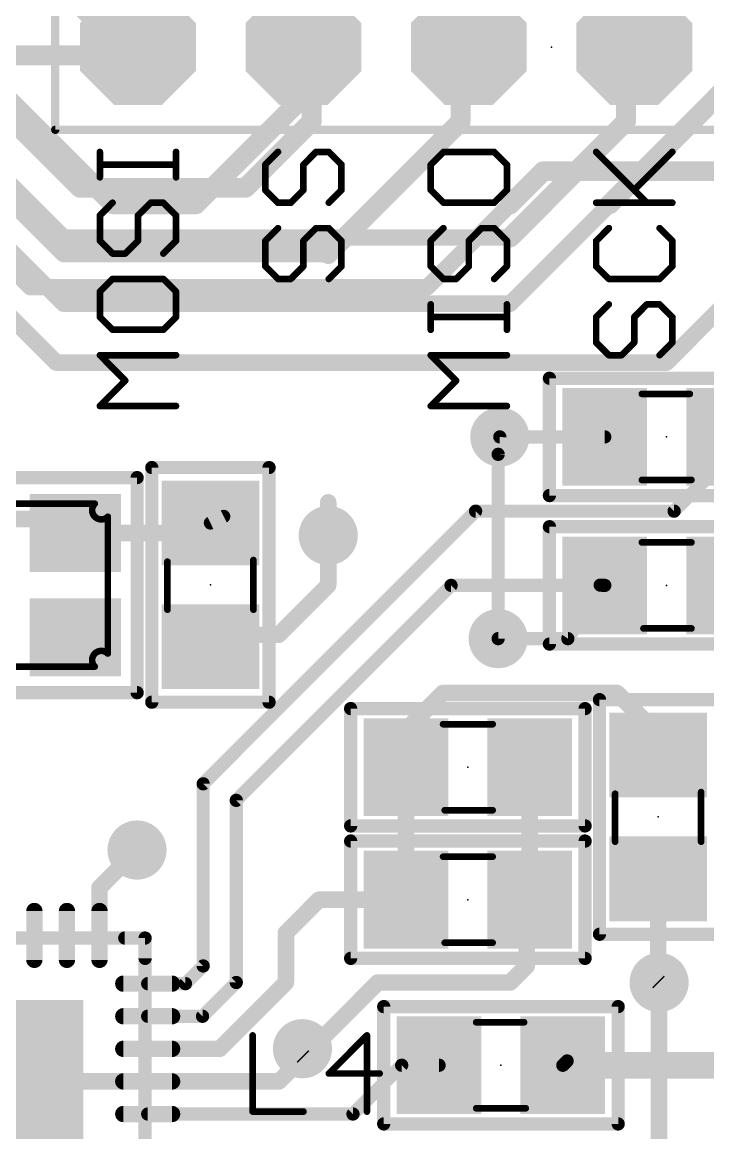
# Model space of a CAD drawing. Extents: x -16 to 117, y 0 to 53.
# Drawn here: x 27.81 to 38.34, y 27.41 to 44.45 of the extents above; entities that cross this region are included whole.
import ezdxf

# ---------------------------------------------------------------- set-up
doc = ezdxf.new("R2010")
doc.units = 0
for name, color, linetype in [('1', 12, 'CONTINUOUS'), ('16', 132, 'CONTINUOUS'), ('17', 110, 'CONTINUOUS'), ('18', 110, 'CONTINUOUS'), ('21', 53, 'CONTINUOUS'), ('23', 53, 'CONTINUOUS'), ('51', 253, 'CONTINUOUS')]:
    doc.layers.add(name, color=color, linetype=linetype)

# ---------------------------------------------------------------- blocks, each defined once
blk = doc.blocks.new('RECT')
blk.add_solid([(-0.5, -0.5), (0.5, -0.5), (-0.5, 0.5), (0.5, 0.5)])
blk = doc.blocks.new('OCTAGONP')
at = {"const_width": 0.5}
blk.add_lwpolyline([(-0.25, -0.1036), (-0.25, 0.1036), (-0.1036, 0.25), (0.1036, 0.25), (0.25, 0.1036), (0.25, -0.1036), (0.1036, -0.25), (-0.1036, -0.25), (-0.25, -0.1036), (-0.25, 0.1036)], dxfattribs=at)
blk = doc.blocks.new('RECT40000X160000R100')
at = {"const_width": 0.125}
blk.add_lwpolyline([(0.0625, -0.375), (0.0625, 0.375, 0.4142), (0, 0.4375), (0, 0.4375, 0.4142), (-0.0625, 0.375), (-0.0625, -0.375, 0.4142), (0, -0.4375), (0, -0.4375, 0.4142)], format="xyb", close=True, dxfattribs=at)
blk.add_solid([(-0.0254, -0.4004), (0.0254, -0.4004), (-0.0254, 0.4004), (0.0254, 0.4004)])
blk = doc.blocks.new('ROUNDV')
at = {"const_width": 0.5}
blk.add_lwpolyline([(0, -0.25, 1), (0, 0.25, 1), (0, -0.25)], format="xyb", dxfattribs=at)

msp = doc.modelspace()

# ---------------------------------------------------------------- linework, layer by layer
at = {"layer": '1'}
for points, const_width in [([(29.464, 43.942), (27.94, 45.466)], 0.3048), ([(29.21, 41.656), (26.162, 44.704)], 0.3048), ([(32.131, 44.069), (32.258, 44.196)], 0.3048), ([(32.258, 44.196), (32.258, 43.434)], 0.3048), ([(29.591, 44.069), (29.718, 43.942)], 0.3048), ([(34.544, 43.942), (34.671, 44.069)], 0.3048), ([(29.718, 43.942), (29.464, 43.942)], 0.3048), ([(34.544, 42.926), (34.544, 43.942)], 0.3048), ([(25.654, 43.688), (28.448, 40.894)], 0.254), ([(32.258, 43.434), (30.48, 41.656)], 0.3048), ([(25.4, 42.926), (27.94, 40.386)], 0.254), ([(32.512, 40.894), (34.544, 42.926)], 0.3048), ([(35.306, 41.656), (35.814, 42.164)], 0.3048), ([(35.814, 42.164), (40.64, 42.164)], 0.3048), ([(30.48, 41.656), (29.21, 41.656)], 0.3048), ([(34.036, 40.386), (35.306, 41.656)], 0.254), ([(28.448, 40.894), (32.512, 40.894)], 0.254), ([(27.94, 40.386), (34.036, 40.386)], 0.254), ([(35.1466, 38.088), (36.758, 38.088)], 0.2032), ([(37.823, 36.949), (38.72, 37.846)], 0.2032), ([(30.603, 36.868), (30.703, 36.768)], 0.254), ([(30.592, 32.766), (34.775, 36.949)], 0.2032), ([(34.775, 36.949), (37.823, 36.949)], 0.2032), ([(27.686, 36.83), (28.59, 36.83)], 0.254), ([(28.59, 36.83), (28.628, 36.614)], 0.254), ([(30.703, 36.614), (30.703, 36.768)], 0.254), ([(30.703, 36.768), (30.907, 36.868)], 0.2032), ([(28.628, 36.614), (30.703, 36.614)], 0.254), ([(32.512, 35.814), (32.512, 36.576)], 0.254), ([(31.1, 32.512), (34.398, 35.81)], 0.2032), ([(32.512, 35.814), (31.75, 35.052)], 0.254), ([(34.398, 35.81), (36.758, 35.81)], 0.2032), ([(36.758, 35.81), (36.1912, 34.9932)], 0.2032), ([(36.758, 35.81), (36.688, 35.814)], 0.2032), ([(30.887, 35.052), (30.703, 34.868)], 0.254), ([(31.75, 35.052), (30.887, 35.052)], 0.254), ([(36.1912, 34.9932), (35.1212, 34.9932)], 0.2032), ([(33.806, 33.694), (34.271, 34.159)], 0.254), ([(34.271, 34.159), (36.946, 34.159)], 0.254), ([(36.946, 34.159), (37.577, 33.528)], 0.254), ([(33.706, 33.02), (33.806, 33.694)], 0.254), ([(37.577, 33.528), (37.577, 33.208)], 0.254), ([(33.706, 30.988), (33.706, 33.02)], 0.254), ([(35.606, 30.988), (35.606, 33.02)], 0.254), ([(30.592, 29.972), (30.592, 32.766)], 0.2032), ([(31.1, 29.718), (31.1, 32.512)], 0.2032), ([(29, 31.174), (29.576, 31.75)], 0.254), ([(37.577, 31.308), (37.577, 29.733)], 0.254), ([(29, 30.44), (29, 31.174)], 0.254), ([(31.862, 30.48), (32.37, 30.988)], 0.254), ([(32.37, 30.988), (33.706, 30.988)], 0.254), ([(35.56, 30.942), (35.606, 30.988)], 0.254), ([(35.56, 29.972), (35.56, 30.942)], 0.254), ([(31.862, 29.718), (31.862, 30.48)], 0.254), ([(30.32, 29.7), (30.592, 29.972)], 0.2032), ([(35.306, 29.718), (35.56, 29.972)], 0.254), ([(30.582, 29.2), (31.1, 29.718)], 0.2032), ([(30.844, 28.7), (31.862, 29.718)], 0.254), ([(32.131, 28.575), (33.274, 29.718)], 0.254), ([(33.274, 29.718), (35.306, 29.718)], 0.254), ([(37.577, 29.733), (37.592, 29.718)], 0.254), ([(29.74, 29.7), (30.32, 29.7)], 0.2032), ([(29.74, 29.2), (30.582, 29.2)], 0.2032), ([(29.74, 28.7), (30.844, 28.7)], 0.254), ([(32.116, 28.59), (32.116, 28.702)], 0.254), ([(31.756, 28.2), (32.131, 28.575)], 0.254), ([(32.131, 28.575), (32.116, 28.59)], 0.254), ([(36.114, 28.448), (39.355, 28.448)], 0.4064), ([(32.892, 27.7), (33.64, 28.448)], 0.2032), ([(33.64, 28.448), (34.214, 28.448)], 0.2032), ([(36.114, 28.448), (36.18, 28.514)], 0.2032), ([(27.5, 28.2), (29.74, 28.2)], 0.254), ([(29.74, 28.2), (31.756, 28.2)], 0.254), ([(29.74, 27.7), (32.892, 27.7)], 0.2032)]:
    msp.add_lwpolyline(points, dxfattribs=dict(at, const_width=const_width))
for points, const_width in [([(32.3342, 44.196, 1), (32.1818, 44.196)], 0.1524), ([(32.3119, 44.1421, 1), (32.2041, 44.2499)], 0.1524), ([(29.6449, 44.1229, 1), (29.5371, 44.0151)], 0.1524), ([(32.0771, 44.1229, 1), (32.1849, 44.0151)], 0.1524), ([(34.7249, 44.0151, 1), (34.6171, 44.1229)], 0.1524), ([(29.464, 44.0182, 1), (29.464, 43.8658)], 0.1524), ([(29.4101, 43.8881, 1), (29.5179, 43.9959)], 0.1524), ([(29.6641, 43.8881, 1), (29.7719, 43.9959)], 0.1524), ([(29.718, 43.8658, 1), (29.718, 44.0182)], 0.1524), ([(34.6202, 43.942, 1), (34.4678, 43.942)], 0.1524), ([(34.4901, 43.9959, 1), (34.5979, 43.8881)], 0.1524), ([(32.1818, 43.434, 1), (32.3342, 43.434)], 0.1524), ([(32.3119, 43.3801, 1), (32.2041, 43.4879)], 0.1524), ([(34.4678, 42.926, 1), (34.6202, 42.926)], 0.1524), ([(34.5979, 42.8721, 1), (34.4901, 42.9799)], 0.1524), ([(35.814, 42.2402, 1), (35.814, 42.0878)], 0.1524), ([(35.8679, 42.1101, 1), (35.7601, 42.2179)], 0.1524), ([(29.21, 41.7322, 1), (29.21, 41.5798)], 0.1524), ([(29.1561, 41.6021, 1), (29.2639, 41.7099)], 0.1524), ([(30.4261, 41.7099, 1), (30.5339, 41.6021)], 0.1524), ([(30.48, 41.5798, 1), (30.48, 41.7322)], 0.1524), ([(35.2521, 41.7099, 1), (35.3599, 41.6021)], 0.1524), ([(35.3509, 41.6111, 1), (35.2611, 41.7009)], 0.127), ([(28.448, 40.9575, 1), (28.448, 40.8305)], 0.127), ([(28.4031, 40.8491, 1), (28.4929, 40.9389)], 0.127), ([(32.4581, 40.9479, 1), (32.5659, 40.8401)], 0.1524), ([(32.512, 40.8305, 1), (32.512, 40.9575)], 0.127), ([(27.94, 40.4495, 1), (27.94, 40.3225)], 0.127), ([(27.8951, 40.3411, 1), (27.9849, 40.4309)], 0.127), ([(33.9911, 40.4309, 1), (34.0809, 40.3411)], 0.127), ([(34.036, 40.3225, 1), (34.036, 40.4495)], 0.127), ([(35.1466, 38.1388, 1), (35.1466, 38.0372)], 0.1016), ([(36.758, 38.0372, 1), (36.758, 38.1388)], 0.1016), ([(30.6479, 36.9129, 1), (30.5581, 36.8231)], 0.127), ([(34.775, 36.9998, 1), (34.775, 36.8982)], 0.1016), ([(34.8109, 36.9131, 1), (34.7391, 36.9849)], 0.1016), ([(37.7871, 36.9849, 1), (37.8589, 36.9131)], 0.1016), ([(37.823, 36.8982, 1), (37.823, 36.9998)], 0.1016), ([(28.6525, 36.841, 1), (28.5275, 36.819)], 0.127), ([(28.59, 36.7665, 1), (28.59, 36.8935)], 0.127), ([(30.7665, 36.768, 1), (30.6395, 36.768)], 0.127), ([(30.6581, 36.7231, 1), (30.7479, 36.8129)], 0.127), ([(30.6806, 36.8136, 1), (30.7254, 36.7224)], 0.1016), ([(30.9294, 36.8224, 1), (30.8846, 36.9136)], 0.1016), ([(28.628, 36.6775, 1), (28.628, 36.5505)], 0.127), ([(28.5655, 36.603, 1), (28.6905, 36.625)], 0.127), ([(30.6395, 36.614, 1), (30.7665, 36.614)], 0.127), ([(30.703, 36.5505, 1), (30.703, 36.6775)], 0.127), ([(32.5755, 36.576, 1), (32.4485, 36.576)], 0.127), ([(32.4485, 35.814, 1), (32.5755, 35.814)], 0.127), ([(32.5569, 35.7691, 1), (32.4671, 35.8589)], 0.127), ([(34.398, 35.8608, 1), (34.398, 35.7592)], 0.1016), ([(34.4339, 35.7741, 1), (34.3621, 35.8459)], 0.1016), ([(36.6909, 35.8647, 1), (36.6851, 35.7633)], 0.1016), ([(36.7997, 35.781, 1), (36.7163, 35.839)], 0.1016), ([(36.7551, 35.7593, 1), (36.7609, 35.8607)], 0.1016), ([(36.758, 35.7592, 1), (36.758, 35.8608)], 0.1016), ([(30.887, 35.1155, 1), (30.887, 34.9885)], 0.127), ([(30.9319, 35.0071, 1), (30.8421, 35.0969)], 0.127), ([(31.7051, 35.0969, 1), (31.7949, 35.0071)], 0.127), ([(31.75, 34.9885, 1), (31.75, 35.1155)], 0.127), ([(30.6581, 34.9129, 1), (30.7479, 34.8231)], 0.127), ([(35.1212, 35.044, 1), (35.1212, 34.9424)], 0.1016), ([(36.1495, 35.0222, 1), (36.2329, 34.9642)], 0.1016), ([(36.1912, 34.9424, 1), (36.1912, 35.044)], 0.1016), ([(34.271, 34.2225, 1), (34.271, 34.0955)], 0.127), ([(34.3159, 34.1141, 1), (34.2261, 34.2039)], 0.127), ([(36.9909, 34.2039, 1), (36.9011, 34.1141)], 0.127), ([(36.946, 34.0955, 1), (36.946, 34.2225)], 0.127), ([(33.7611, 33.7389, 1), (33.8509, 33.6491)], 0.127), ([(33.8688, 33.6847, 1), (33.7432, 33.7033)], 0.127), ([(37.6405, 33.528, 1), (37.5135, 33.528)], 0.127), ([(37.5321, 33.4831, 1), (37.6219, 33.5729)], 0.127), ([(37.5135, 33.208, 1), (37.6405, 33.208)], 0.127), ([(33.7695, 33.02, 1), (33.6425, 33.02)], 0.127), ([(33.6432, 33.0293, 1), (33.7688, 33.0107)], 0.127), ([(35.6695, 33.02, 1), (35.5425, 33.02)], 0.127), ([(30.6428, 32.766, 1), (30.5412, 32.766)], 0.1016), ([(30.5561, 32.8019, 1), (30.6279, 32.7301)], 0.1016), ([(31.1508, 32.512, 1), (31.0492, 32.512)], 0.1016), ([(31.0641, 32.5479, 1), (31.1359, 32.4761)], 0.1016), ([(29.6209, 31.7051, 1), (29.5311, 31.7949)], 0.127), ([(37.6405, 31.308, 1), (37.5135, 31.308)], 0.127), ([(29.0635, 31.174, 1), (28.9365, 31.174)], 0.127), ([(28.9551, 31.2189, 1), (29.0449, 31.1291)], 0.127), ([(32.37, 31.0515, 1), (32.37, 30.9245)], 0.127), ([(32.4149, 30.9431, 1), (32.3251, 31.0329)], 0.127), ([(33.6425, 30.988, 1), (33.7695, 30.988)], 0.127), ([(33.706, 30.9245, 1), (33.706, 31.0515)], 0.127), ([(35.6235, 30.942, 1), (35.4965, 30.942)], 0.127), ([(35.5151, 30.9869, 1), (35.6049, 30.8971)], 0.127), ([(35.5425, 30.988, 1), (35.6695, 30.988)], 0.127), ([(35.6509, 30.9431, 1), (35.5611, 31.0329)], 0.127), ([(28.9365, 30.44, 1), (29.0635, 30.44)], 0.127), ([(31.9255, 30.48, 1), (31.7985, 30.48)], 0.127), ([(31.8171, 30.5249, 1), (31.9069, 30.4351)], 0.127), ([(30.5412, 29.972, 1), (30.6428, 29.972)], 0.1016), ([(30.6279, 29.9361, 1), (30.5561, 30.0079)], 0.1016), ([(35.4965, 29.972, 1), (35.6235, 29.972)], 0.127), ([(35.6049, 29.9271, 1), (35.5151, 30.0169)], 0.127), ([(31.1359, 29.6821, 1), (31.0641, 29.7539)], 0.1016), ([(31.9069, 29.6731, 1), (31.8171, 29.7629)], 0.127), ([(33.274, 29.7815, 1), (33.274, 29.6545)], 0.127), ([(33.3189, 29.6731, 1), (33.2291, 29.7629)], 0.127), ([(35.2611, 29.7629, 1), (35.3509, 29.6731)], 0.127), ([(35.306, 29.6545, 1), (35.306, 29.7815)], 0.127), ([(37.6219, 29.7779, 1), (37.5321, 29.6881)], 0.127), ([(37.5471, 29.6731, 1), (37.6369, 29.7629)], 0.127), ([(29.74, 29.7508, 1), (29.74, 29.6492)], 0.1016), ([(30.2841, 29.7359, 1), (30.3559, 29.6641)], 0.1016), ([(30.32, 29.6492, 1), (30.32, 29.7508)], 0.1016), ([(31.0492, 29.718, 1), (31.1508, 29.718)], 0.1016), ([(31.7985, 29.718, 1), (31.9255, 29.718)], 0.127), ([(37.5135, 29.733, 1), (37.6405, 29.733)], 0.127), ([(29.74, 29.2508, 1), (29.74, 29.1492)], 0.1016), ([(30.5461, 29.2359, 1), (30.6179, 29.1641)], 0.1016), ([(30.582, 29.1492, 1), (30.582, 29.2508)], 0.1016), ([(29.74, 28.7635, 1), (29.74, 28.6365)], 0.127), ([(30.7991, 28.7449, 1), (30.8889, 28.6551)], 0.127), ([(30.844, 28.6365, 1), (30.844, 28.7635)], 0.127), ([(32.1795, 28.702, 1), (32.0525, 28.702)], 0.127), ([(32.1609, 28.6349, 1), (32.0711, 28.5451)], 0.127), ([(32.0525, 28.59, 1), (32.1795, 28.59)], 0.127), ([(32.0861, 28.6199, 1), (32.1759, 28.5301)], 0.127), ([(32.1759, 28.5301, 1), (32.0861, 28.6199)], 0.127), ([(32.0861, 28.5301, 1), (32.1759, 28.6199)], 0.127), ([(36.114, 28.5496, 1), (36.114, 28.3464)], 0.2032), ([(33.64, 28.4988, 1), (33.64, 28.3972)], 0.1016), ([(33.6759, 28.4121, 1), (33.6041, 28.4839)], 0.1016), ([(34.214, 28.3972, 1), (34.214, 28.4988)], 0.1016), ([(36.0781, 28.4839, 1), (36.1499, 28.4121)], 0.1016), ([(36.2159, 28.4781, 1), (36.1441, 28.5499)], 0.1016), ([(29.74, 28.2635, 1), (29.74, 28.1365)], 0.127), ([(29.74, 28.1365, 1), (29.74, 28.2635)], 0.127), ([(31.7111, 28.2449, 1), (31.8009, 28.1551)], 0.127), ([(31.756, 28.1365, 1), (31.756, 28.2635)], 0.127), ([(29.74, 27.7508, 1), (29.74, 27.6492)], 0.1016), ([(32.8561, 27.7359, 1), (32.9279, 27.6641)], 0.1016), ([(32.892, 27.6492, 1), (32.892, 27.7508)], 0.1016)]:
    msp.add_lwpolyline(points, format="xyb", dxfattribs=dict(at, const_width=const_width))
at = {"layer": '16'}
for points, const_width in [([(29.718, 43.942), (29.591, 44.069)], 0.3048), ([(32.258, 43.942), (32.131, 44.069)], 0.3048), ([(37.084, 43.942), (37.211, 44.069)], 0.3048), ([(18.542, 43.942), (29.718, 43.942)], 0.3048), ([(32.258, 42.926), (32.258, 43.942)], 0.3048), ([(36.83, 41.656), (39.116, 43.942)], 0.3048), ([(37.084, 42.926), (37.084, 43.942)], 0.3048), ([(27.432, 43.18), (28.702, 41.91)], 0.3048), ([(31.242, 41.91), (32.258, 42.926)], 0.3048), ([(35.306, 41.148), (37.084, 42.926)], 0.3048), ([(27.178, 42.418), (28.448, 41.148)], 0.254), ([(28.702, 41.91), (31.242, 41.91)], 0.3048), ([(26.924, 41.656), (28.448, 40.132)], 0.254), ([(35.306, 40.132), (36.83, 41.656)], 0.254), ([(28.448, 41.148), (35.306, 41.148)], 0.254), ([(28.336, 39.228), (26.67, 40.894)], 0.254), ([(37.704, 39.228), (39.116, 40.64)], 0.254), ([(28.448, 40.132), (35.306, 40.132)], 0.254), ([(37.704, 39.228), (28.336, 39.228)], 0.254), ([(35.1212, 37.8206), (35.1466, 38.088)], 0.2032), ([(35.1212, 34.9932), (35.1212, 37.8206)], 0.2032), ([(32.512, 36.576), (32.512, 37.084)], 0.254), ([(37.592, 29.718), (37.592, 22.352)], 0.254)]:
    msp.add_lwpolyline(points, dxfattribs=dict(at, const_width=const_width))
for points, const_width in [([(29.6449, 44.1229, 1), (29.5371, 44.0151)], 0.1524), ([(32.1849, 44.1229, 1), (32.0771, 44.0151)], 0.1524), ([(37.2649, 44.0151, 1), (37.1571, 44.1229)], 0.1524), ([(29.6641, 43.8881, 1), (29.7719, 43.9959)], 0.1524), ([(29.718, 43.8658, 1), (29.718, 44.0182)], 0.1524), ([(32.3342, 43.942, 1), (32.1818, 43.942)], 0.1524), ([(32.2041, 43.8881, 1), (32.3119, 43.9959)], 0.1524), ([(37.1602, 43.942, 1), (37.0078, 43.942)], 0.1524), ([(37.0301, 43.9959, 1), (37.1379, 43.8881)], 0.1524), ([(32.1818, 42.926, 1), (32.3342, 42.926)], 0.1524), ([(32.3119, 42.8721, 1), (32.2041, 42.9799)], 0.1524), ([(37.0078, 42.926, 1), (37.1602, 42.926)], 0.1524), ([(37.1379, 42.8721, 1), (37.0301, 42.9799)], 0.1524), ([(28.702, 41.9862, 1), (28.702, 41.8338)], 0.1524), ([(28.6481, 41.8561, 1), (28.7559, 41.9639)], 0.1524), ([(31.1881, 41.9639, 1), (31.2959, 41.8561)], 0.1524), ([(31.242, 41.8338, 1), (31.242, 41.9862)], 0.1524), ([(36.7761, 41.7099, 1), (36.8839, 41.6021)], 0.1524), ([(36.8749, 41.6111, 1), (36.7851, 41.7009)], 0.127), ([(28.448, 41.2115, 1), (28.448, 41.0845)], 0.127), ([(28.4031, 41.1031, 1), (28.4929, 41.1929)], 0.127), ([(35.2521, 41.2019, 1), (35.3599, 41.0941)], 0.1524), ([(35.306, 41.0845, 1), (35.306, 41.2115)], 0.127), ([(28.448, 40.1955, 1), (28.448, 40.0685)], 0.127), ([(28.4031, 40.0871, 1), (28.4929, 40.1769)], 0.127), ([(35.2611, 40.1769, 1), (35.3509, 40.0871)], 0.127), ([(35.306, 40.0685, 1), (35.306, 40.1955)], 0.127), ([(28.336, 39.2915, 1), (28.336, 39.1645)], 0.127), ([(28.2911, 39.1831, 1), (28.3809, 39.2729)], 0.127), ([(37.6591, 39.2729, 1), (37.7489, 39.1831)], 0.127), ([(37.704, 39.1645, 1), (37.704, 39.2915)], 0.127), ([(35.1972, 38.0832, 1), (35.096, 38.0928)], 0.1016), ([(35.172, 37.8206, 1), (35.0704, 37.8206)], 0.1016), ([(35.0706, 37.8254, 1), (35.1718, 37.8158)], 0.1016), ([(32.5755, 37.084, 1), (32.4485, 37.084)], 0.127), ([(32.4485, 36.576, 1), (32.5755, 36.576)], 0.127), ([(35.0704, 34.9932, 1), (35.172, 34.9932)], 0.1016), ([(37.6555, 29.718, 1), (37.5285, 29.718)], 0.127)]:
    msp.add_lwpolyline(points, format="xyb", dxfattribs=dict(at, const_width=const_width))
at = {"layer": '21'}
for points, const_width in [([(28.321, 42.799), (28.321, 45.339)], 0.127), ([(43.561, 42.799), (28.321, 42.799)], 0.127), ([(29.0058, 42.0702), (29.0058, 42.46)], 0.1016), ([(30.1752, 42.0702), (30.1752, 42.46)], 0.1016), ([(31.7407, 42.46), (31.5458, 42.2651)], 0.1016), ([(32.1305, 42.2651), (32.3254, 42.46)], 0.1016), ([(32.3254, 42.46), (32.5203, 42.46)], 0.1016), ([(32.5203, 42.46), (32.7152, 42.2651)], 0.1016), ([(34.2807, 42.46), (34.0858, 42.2651)], 0.1016), ([(35.0603, 42.46), (34.2807, 42.46)], 0.1016), ([(35.2552, 42.2651), (35.0603, 42.46)], 0.1016), ([(37.4054, 41.6804), (36.6258, 42.46)], 0.1016), ([(37.2105, 41.8753), (37.7952, 42.46)], 0.1016), ([(30.1752, 42.2651), (29.0058, 42.2651)], 0.1016), ([(31.5458, 42.2651), (31.5458, 41.8753)], 0.1016), ([(32.1305, 41.8753), (32.1305, 42.2651)], 0.1016), ([(32.7152, 42.2651), (32.7152, 41.8753)], 0.1016), ([(34.0858, 42.2651), (34.0858, 41.8753)], 0.1016), ([(35.2552, 41.8753), (35.2552, 42.2651)], 0.1016), ([(31.5458, 41.8753), (31.7407, 41.6804)], 0.1016), ([(31.9356, 41.6804), (32.1305, 41.8753)], 0.1016), ([(32.7152, 41.8753), (32.5203, 41.6804)], 0.1016), ([(34.0858, 41.8753), (34.2807, 41.6804)], 0.1016), ([(35.0603, 41.6804), (35.2552, 41.8753)], 0.1016), ([(29.2007, 41.6804), (29.0058, 41.4855)], 0.1016), ([(29.5905, 41.4855), (29.7854, 41.6804)], 0.1016), ([(29.7854, 41.6804), (29.9803, 41.6804)], 0.1016), ([(29.9803, 41.6804), (30.1752, 41.4855)], 0.1016), ([(31.7407, 41.6804), (31.9356, 41.6804)], 0.1016), ([(34.2807, 41.6804), (35.0603, 41.6804)], 0.1016), ([(36.6258, 41.6804), (37.7952, 41.6804)], 0.1016), ([(29.0058, 41.4855), (29.0058, 41.0957)], 0.1016), ([(29.5905, 41.0957), (29.5905, 41.4855)], 0.1016), ([(30.1752, 41.4855), (30.1752, 41.0957)], 0.1016), ([(31.7407, 41.2906), (31.5458, 41.0957)], 0.1016), ([(32.1305, 41.0957), (32.3254, 41.2906)], 0.1016), ([(32.3254, 41.2906), (32.5203, 41.2906)], 0.1016), ([(32.5203, 41.2906), (32.7152, 41.0957)], 0.1016), ([(34.2807, 41.2906), (34.0858, 41.0957)], 0.1016), ([(34.6705, 41.0957), (34.8654, 41.2906)], 0.1016), ([(34.8654, 41.2906), (35.0603, 41.2906)], 0.1016), ([(35.0603, 41.2906), (35.2552, 41.0957)], 0.1016), ([(36.8207, 41.2906), (36.6258, 41.0957)], 0.1016), ([(37.7952, 41.0957), (37.6003, 41.2906)], 0.1016), ([(29.0058, 41.0957), (29.2007, 40.9008)], 0.1016), ([(29.3956, 40.9008), (29.5905, 41.0957)], 0.1016), ([(30.1752, 41.0957), (29.9803, 40.9008)], 0.1016), ([(31.5458, 41.0957), (31.5458, 40.7059)], 0.1016), ([(32.1305, 40.7059), (32.1305, 41.0957)], 0.1016), ([(32.7152, 41.0957), (32.7152, 40.7059)], 0.1016), ([(34.0858, 41.0957), (34.0858, 40.7059)], 0.1016), ([(34.6705, 40.7059), (34.6705, 41.0957)], 0.1016), ([(35.2552, 41.0957), (35.2552, 40.7059)], 0.1016), ([(36.6258, 41.0957), (36.6258, 40.7059)], 0.1016), ([(37.7952, 40.7059), (37.7952, 41.0957)], 0.1016), ([(29.2007, 40.9008), (29.3956, 40.9008)], 0.1016), ([(31.5458, 40.7059), (31.7407, 40.511)], 0.1016), ([(31.9356, 40.511), (32.1305, 40.7059)], 0.1016), ([(32.7152, 40.7059), (32.5203, 40.511)], 0.1016), ([(34.0858, 40.7059), (34.2807, 40.511)], 0.1016), ([(34.4756, 40.511), (34.6705, 40.7059)], 0.1016), ([(35.2552, 40.7059), (35.0603, 40.511)], 0.1016), ([(36.6258, 40.7059), (36.8207, 40.511)], 0.1016), ([(37.6003, 40.511), (37.7952, 40.7059)], 0.1016), ([(29.2007, 40.511), (29.0058, 40.3161)], 0.1016), ([(29.9803, 40.511), (29.2007, 40.511)], 0.1016), ([(30.1752, 40.3161), (29.9803, 40.511)], 0.1016), ([(31.7407, 40.511), (31.9356, 40.511)], 0.1016), ([(34.2807, 40.511), (34.4756, 40.511)], 0.1016), ([(36.8207, 40.511), (37.6003, 40.511)], 0.1016), ([(29.0058, 40.3161), (29.0058, 39.9263)], 0.1016), ([(30.1752, 39.9263), (30.1752, 40.3161)], 0.1016), ([(34.0858, 39.7314), (34.0858, 40.1212)], 0.1016), ([(35.2552, 39.7314), (35.2552, 40.1212)], 0.1016), ([(36.8207, 40.1212), (36.6258, 39.9263)], 0.1016), ([(37.2105, 39.9263), (37.4054, 40.1212)], 0.1016), ([(37.4054, 40.1212), (37.6003, 40.1212)], 0.1016), ([(37.6003, 40.1212), (37.7952, 39.9263)], 0.1016), ([(29.0058, 39.9263), (29.2007, 39.7314)], 0.1016), ([(29.9803, 39.7314), (30.1752, 39.9263)], 0.1016), ([(35.2552, 39.9263), (34.0858, 39.9263)], 0.1016), ([(36.6258, 39.9263), (36.6258, 39.5365)], 0.1016), ([(37.2105, 39.5365), (37.2105, 39.9263)], 0.1016), ([(37.7952, 39.9263), (37.7952, 39.5365)], 0.1016), ([(29.2007, 39.7314), (29.9803, 39.7314)], 0.1016), ([(36.6258, 39.5365), (36.8207, 39.3416)], 0.1016), ([(37.0156, 39.3416), (37.2105, 39.5365)], 0.1016), ([(37.7952, 39.5365), (37.6003, 39.3416)], 0.1016), ([(29.3956, 38.9518), (29.0058, 39.3416)], 0.1016), ([(29.0058, 39.3416), (30.1752, 39.3416)], 0.1016), ([(34.4756, 38.9518), (34.0858, 39.3416)], 0.1016), ([(34.0858, 39.3416), (35.2552, 39.3416)], 0.1016), ([(36.8207, 39.3416), (37.0156, 39.3416)], 0.1016), ([(35.908, 37.188), (35.908, 38.988)], 0.2032), ([(35.908, 38.988), (39.508, 38.988)], 0.2032), ([(29.0058, 38.562), (29.3956, 38.9518)], 0.1016), ([(34.0858, 38.562), (34.4756, 38.9518)], 0.1016), ([(30.1752, 38.562), (29.0058, 38.562)], 0.1016), ([(35.2552, 38.562), (34.0858, 38.562)], 0.1016), ([(29.803, 34.018), (29.803, 37.618)], 0.2032), ([(29.803, 37.618), (31.603, 37.618)], 0.2032), ([(31.603, 37.618), (31.603, 34.018)], 0.2032), ([(29.578, 37.464), (25.478, 37.464)], 0.2032), ([(29.578, 34.164), (29.578, 37.464)], 0.2032), ([(39.508, 37.188), (35.908, 37.188)], 0.2032), ([(35.908, 34.91), (35.908, 36.71)], 0.2032), ([(35.908, 36.71), (39.508, 36.71)], 0.2032), ([(39.508, 34.91), (35.908, 34.91)], 0.2032), ([(29.578, 34.164), (25.478, 34.164)], 0.2032), ([(31.603, 34.018), (29.803, 34.018)], 0.2032), ([(36.677, 30.458), (36.677, 34.058)], 0.2032), ([(36.677, 34.058), (38.477, 34.058)], 0.2032), ([(32.856, 32.12), (32.856, 33.92)], 0.2032), ([(32.856, 33.92), (36.456, 33.92)], 0.2032), ([(36.456, 33.92), (36.456, 32.12)], 0.2032), ([(36.456, 32.12), (32.856, 32.12)], 0.2032), ([(32.856, 30.088), (32.856, 31.888)], 0.2032), ([(32.856, 31.888), (36.456, 31.888)], 0.2032), ([(36.456, 31.888), (36.456, 30.088)], 0.2032), ([(29.7, 30.4), (29.388, 30.4)], 0.2032), ([(29.7, 30.088), (29.7, 30.4)], 0.2032), ([(38.477, 30.458), (36.677, 30.458)], 0.2032), ([(36.456, 30.088), (32.856, 30.088)], 0.2032), ([(33.364, 27.548), (33.364, 29.348)], 0.2032), ([(33.364, 29.348), (36.964, 29.348)], 0.2032), ([(36.964, 29.348), (36.964, 27.548)], 0.2032), ([(31.352, 28.9062), (31.352, 27.7368)], 0.1016), ([(33.1061, 28.9062), (32.5214, 28.3215)], 0.1016), ([(33.1061, 27.7368), (33.1061, 28.9062)], 0.1016), ([(32.5214, 28.3215), (33.301, 28.3215)], 0.1016), ([(31.352, 27.7368), (32.1316, 27.7368)], 0.1016), ([(36.964, 27.548), (33.364, 27.548)], 0.2032)]:
    msp.add_lwpolyline(points, dxfattribs=dict(at, const_width=const_width))
for points, const_width in [([(28.321, 42.8308, 1), (28.321, 42.7672)], 0.0635), ([(28.2893, 42.799, 1), (28.3528, 42.799)], 0.0635), ([(29.0312, 42.46, 1), (28.9804, 42.46)], 0.0508), ([(30.2006, 42.46, 1), (30.1498, 42.46)], 0.0508), ([(31.7587, 42.442, 1), (31.7227, 42.478)], 0.0508), ([(32.3254, 42.4854, 1), (32.3254, 42.4346)], 0.0508), ([(32.3434, 42.442, 1), (32.3074, 42.478)], 0.0508), ([(32.5383, 42.478, 1), (32.5023, 42.442)], 0.0508), ([(32.5203, 42.4346, 1), (32.5203, 42.4854)], 0.0508), ([(34.2807, 42.4854, 1), (34.2807, 42.4346)], 0.0508), ([(34.2987, 42.442, 1), (34.2627, 42.478)], 0.0508), ([(35.0783, 42.478, 1), (35.0423, 42.442)], 0.0508), ([(35.0603, 42.4346, 1), (35.0603, 42.4854)], 0.0508), ([(36.6438, 42.478, 1), (36.6078, 42.442)], 0.0508), ([(37.8132, 42.442, 1), (37.7772, 42.478)], 0.0508), ([(29.0058, 42.2905, 1), (29.0058, 42.2397)], 0.0508), ([(30.1752, 42.2397, 1), (30.1752, 42.2905)], 0.0508), ([(31.5278, 42.2831, 1), (31.5638, 42.2471)], 0.0508), ([(31.5712, 42.2651, 1), (31.5204, 42.2651)], 0.0508), ([(32.1125, 42.2831, 1), (32.1485, 42.2471)], 0.0508), ([(32.1559, 42.2651, 1), (32.1051, 42.2651)], 0.0508), ([(32.7406, 42.2651, 1), (32.6898, 42.2651)], 0.0508), ([(32.6972, 42.2471, 1), (32.7332, 42.2831)], 0.0508), ([(34.0678, 42.2831, 1), (34.1038, 42.2471)], 0.0508), ([(34.1112, 42.2651, 1), (34.0604, 42.2651)], 0.0508), ([(35.2806, 42.2651, 1), (35.2298, 42.2651)], 0.0508), ([(35.2372, 42.2471, 1), (35.2732, 42.2831)], 0.0508), ([(28.9804, 42.0702, 1), (29.0312, 42.0702)], 0.0508), ([(30.1498, 42.0702, 1), (30.2006, 42.0702)], 0.0508), ([(31.5638, 41.8933, 1), (31.5278, 41.8573)], 0.0508), ([(32.1485, 41.8573, 1), (32.1125, 41.8933)], 0.0508), ([(32.7332, 41.8573, 1), (32.6972, 41.8933)], 0.0508), ([(34.1038, 41.8933, 1), (34.0678, 41.8573)], 0.0508), ([(35.2732, 41.8573, 1), (35.2372, 41.8933)], 0.0508), ([(37.1925, 41.8933, 1), (37.2285, 41.8573)], 0.0508), ([(31.5204, 41.8753, 1), (31.5712, 41.8753)], 0.0508), ([(32.1051, 41.8753, 1), (32.1559, 41.8753)], 0.0508), ([(32.6898, 41.8753, 1), (32.7406, 41.8753)], 0.0508), ([(34.0604, 41.8753, 1), (34.1112, 41.8753)], 0.0508), ([(35.2298, 41.8753, 1), (35.2806, 41.8753)], 0.0508), ([(29.2187, 41.6624, 1), (29.1827, 41.6984)], 0.0508), ([(29.7854, 41.7058, 1), (29.7854, 41.655)], 0.0508), ([(29.8034, 41.6624, 1), (29.7674, 41.6984)], 0.0508), ([(29.9983, 41.6984, 1), (29.9623, 41.6624)], 0.0508), ([(29.9803, 41.655, 1), (29.9803, 41.7058)], 0.0508), ([(31.7407, 41.7058, 1), (31.7407, 41.655)], 0.0508), ([(31.7227, 41.6624, 1), (31.7587, 41.6984)], 0.0508), ([(31.9176, 41.6984, 1), (31.9536, 41.6624)], 0.0508), ([(31.9356, 41.655, 1), (31.9356, 41.7058)], 0.0508), ([(32.5023, 41.6984, 1), (32.5383, 41.6624)], 0.0508), ([(34.2807, 41.7058, 1), (34.2807, 41.655)], 0.0508), ([(34.2627, 41.6624, 1), (34.2987, 41.6984)], 0.0508), ([(35.0423, 41.6984, 1), (35.0783, 41.6624)], 0.0508), ([(35.0603, 41.655, 1), (35.0603, 41.7058)], 0.0508), ([(36.6258, 41.7058, 1), (36.6258, 41.655)], 0.0508), ([(37.3874, 41.6624, 1), (37.4234, 41.6984)], 0.0508), ([(37.7952, 41.655, 1), (37.7952, 41.7058)], 0.0508), ([(28.9878, 41.5035, 1), (29.0238, 41.4675)], 0.0508), ([(29.0312, 41.4855, 1), (28.9804, 41.4855)], 0.0508), ([(29.5725, 41.5035, 1), (29.6085, 41.4675)], 0.0508), ([(29.6159, 41.4855, 1), (29.5651, 41.4855)], 0.0508), ([(30.2006, 41.4855, 1), (30.1498, 41.4855)], 0.0508), ([(30.1572, 41.4675, 1), (30.1932, 41.5035)], 0.0508), ([(31.7587, 41.2726, 1), (31.7227, 41.3086)], 0.0508), ([(32.3254, 41.316, 1), (32.3254, 41.2652)], 0.0508), ([(32.3434, 41.2726, 1), (32.3074, 41.3086)], 0.0508), ([(32.5383, 41.3086, 1), (32.5023, 41.2726)], 0.0508), ([(32.5203, 41.2652, 1), (32.5203, 41.316)], 0.0508), ([(34.2987, 41.2726, 1), (34.2627, 41.3086)], 0.0508), ([(34.8654, 41.316, 1), (34.8654, 41.2652)], 0.0508), ([(34.8834, 41.2726, 1), (34.8474, 41.3086)], 0.0508), ([(35.0783, 41.3086, 1), (35.0423, 41.2726)], 0.0508), ([(35.0603, 41.2652, 1), (35.0603, 41.316)], 0.0508), ([(36.8387, 41.2726, 1), (36.8027, 41.3086)], 0.0508), ([(37.6183, 41.3086, 1), (37.5823, 41.2726)], 0.0508), ([(29.0238, 41.1137, 1), (28.9878, 41.0777)], 0.0508), ([(28.9804, 41.0957, 1), (29.0312, 41.0957)], 0.0508), ([(29.5651, 41.0957, 1), (29.6159, 41.0957)], 0.0508), ([(29.6085, 41.0777, 1), (29.5725, 41.1137)], 0.0508), ([(30.1498, 41.0957, 1), (30.2006, 41.0957)], 0.0508), ([(30.1932, 41.0777, 1), (30.1572, 41.1137)], 0.0508), ([(31.5278, 41.1137, 1), (31.5638, 41.0777)], 0.0508), ([(31.5712, 41.0957, 1), (31.5204, 41.0957)], 0.0508), ([(32.1125, 41.1137, 1), (32.1485, 41.0777)], 0.0508), ([(32.1559, 41.0957, 1), (32.1051, 41.0957)], 0.0508), ([(32.7406, 41.0957, 1), (32.6898, 41.0957)], 0.0508), ([(32.6972, 41.0777, 1), (32.7332, 41.1137)], 0.0508), ([(34.0678, 41.1137, 1), (34.1038, 41.0777)], 0.0508), ([(34.1112, 41.0957, 1), (34.0604, 41.0957)], 0.0508), ([(34.6525, 41.1137, 1), (34.6885, 41.0777)], 0.0508), ([(34.6959, 41.0957, 1), (34.6451, 41.0957)], 0.0508), ([(35.2806, 41.0957, 1), (35.2298, 41.0957)], 0.0508), ([(35.2372, 41.0777, 1), (35.2732, 41.1137)], 0.0508), ([(36.6078, 41.1137, 1), (36.6438, 41.0777)], 0.0508), ([(36.6512, 41.0957, 1), (36.6004, 41.0957)], 0.0508), ([(37.8206, 41.0957, 1), (37.7698, 41.0957)], 0.0508), ([(37.7772, 41.0777, 1), (37.8132, 41.1137)], 0.0508), ([(29.2007, 40.9262, 1), (29.2007, 40.8754)], 0.0508), ([(29.1827, 40.8828, 1), (29.2187, 40.9188)], 0.0508), ([(29.3776, 40.9188, 1), (29.4136, 40.8828)], 0.0508), ([(29.3956, 40.8754, 1), (29.3956, 40.9262)], 0.0508), ([(29.9623, 40.9188, 1), (29.9983, 40.8828)], 0.0508), ([(31.5638, 40.7239, 1), (31.5278, 40.6879)], 0.0508), ([(31.5204, 40.7059, 1), (31.5712, 40.7059)], 0.0508), ([(32.1051, 40.7059, 1), (32.1559, 40.7059)], 0.0508), ([(32.1485, 40.6879, 1), (32.1125, 40.7239)], 0.0508), ([(32.6898, 40.7059, 1), (32.7406, 40.7059)], 0.0508), ([(32.7332, 40.6879, 1), (32.6972, 40.7239)], 0.0508), ([(34.1038, 40.7239, 1), (34.0678, 40.6879)], 0.0508), ([(34.0604, 40.7059, 1), (34.1112, 40.7059)], 0.0508), ([(34.6451, 40.7059, 1), (34.6959, 40.7059)], 0.0508), ([(34.6885, 40.6879, 1), (34.6525, 40.7239)], 0.0508), ([(35.2298, 40.7059, 1), (35.2806, 40.7059)], 0.0508), ([(35.2732, 40.6879, 1), (35.2372, 40.7239)], 0.0508), ([(36.6438, 40.7239, 1), (36.6078, 40.6879)], 0.0508), ([(36.6004, 40.7059, 1), (36.6512, 40.7059)], 0.0508), ([(37.7698, 40.7059, 1), (37.8206, 40.7059)], 0.0508), ([(37.8132, 40.6879, 1), (37.7772, 40.7239)], 0.0508), ([(29.2007, 40.5364, 1), (29.2007, 40.4856)], 0.0508), ([(29.2187, 40.493, 1), (29.1827, 40.529)], 0.0508), ([(29.9983, 40.529, 1), (29.9623, 40.493)], 0.0508), ([(29.9803, 40.4856, 1), (29.9803, 40.5364)], 0.0508), ([(31.7407, 40.5364, 1), (31.7407, 40.4856)], 0.0508), ([(31.7227, 40.493, 1), (31.7587, 40.529)], 0.0508), ([(31.9176, 40.529, 1), (31.9536, 40.493)], 0.0508), ([(31.9356, 40.4856, 1), (31.9356, 40.5364)], 0.0508), ([(32.5023, 40.529, 1), (32.5383, 40.493)], 0.0508), ([(34.2807, 40.5364, 1), (34.2807, 40.4856)], 0.0508), ([(34.2627, 40.493, 1), (34.2987, 40.529)], 0.0508), ([(34.4576, 40.529, 1), (34.4936, 40.493)], 0.0508), ([(34.4756, 40.4856, 1), (34.4756, 40.5364)], 0.0508), ([(35.0423, 40.529, 1), (35.0783, 40.493)], 0.0508), ([(36.8207, 40.5364, 1), (36.8207, 40.4856)], 0.0508), ([(36.8027, 40.493, 1), (36.8387, 40.529)], 0.0508), ([(37.5823, 40.529, 1), (37.6183, 40.493)], 0.0508), ([(37.6003, 40.4856, 1), (37.6003, 40.5364)], 0.0508), ([(28.9878, 40.3341, 1), (29.0238, 40.2981)], 0.0508), ([(29.0312, 40.3161, 1), (28.9804, 40.3161)], 0.0508), ([(30.2006, 40.3161, 1), (30.1498, 40.3161)], 0.0508), ([(30.1572, 40.2981, 1), (30.1932, 40.3341)], 0.0508), ([(34.1112, 40.1212, 1), (34.0604, 40.1212)], 0.0508), ([(35.2806, 40.1212, 1), (35.2298, 40.1212)], 0.0508), ([(36.8387, 40.1032, 1), (36.8027, 40.1392)], 0.0508), ([(37.4054, 40.1466, 1), (37.4054, 40.0958)], 0.0508), ([(37.4234, 40.1032, 1), (37.3874, 40.1392)], 0.0508), ([(37.6183, 40.1392, 1), (37.5823, 40.1032)], 0.0508), ([(37.6003, 40.0958, 1), (37.6003, 40.1466)], 0.0508), ([(29.0238, 39.9443, 1), (28.9878, 39.9083)], 0.0508), ([(28.9804, 39.9263, 1), (29.0312, 39.9263)], 0.0508), ([(30.1498, 39.9263, 1), (30.2006, 39.9263)], 0.0508), ([(30.1932, 39.9083, 1), (30.1572, 39.9443)], 0.0508), ([(34.0858, 39.9517, 1), (34.0858, 39.9009)], 0.0508), ([(35.2552, 39.9009, 1), (35.2552, 39.9517)], 0.0508), ([(36.6078, 39.9443, 1), (36.6438, 39.9083)], 0.0508), ([(36.6512, 39.9263, 1), (36.6004, 39.9263)], 0.0508), ([(37.1925, 39.9443, 1), (37.2285, 39.9083)], 0.0508), ([(37.2359, 39.9263, 1), (37.1851, 39.9263)], 0.0508), ([(37.8206, 39.9263, 1), (37.7698, 39.9263)], 0.0508), ([(37.7772, 39.9083, 1), (37.8132, 39.9443)], 0.0508), ([(29.2007, 39.7568, 1), (29.2007, 39.706)], 0.0508), ([(29.1827, 39.7134, 1), (29.2187, 39.7494)], 0.0508), ([(29.9623, 39.7494, 1), (29.9983, 39.7134)], 0.0508), ([(29.9803, 39.706, 1), (29.9803, 39.7568)], 0.0508), ([(34.0604, 39.7314, 1), (34.1112, 39.7314)], 0.0508), ([(35.2298, 39.7314, 1), (35.2806, 39.7314)], 0.0508), ([(36.6438, 39.5545, 1), (36.6078, 39.5185)], 0.0508), ([(36.6004, 39.5365, 1), (36.6512, 39.5365)], 0.0508), ([(37.1851, 39.5365, 1), (37.2359, 39.5365)], 0.0508), ([(37.2285, 39.5185, 1), (37.1925, 39.5545)], 0.0508), ([(37.7698, 39.5365, 1), (37.8206, 39.5365)], 0.0508), ([(37.8132, 39.5185, 1), (37.7772, 39.5545)], 0.0508), ([(29.0238, 39.3596, 1), (28.9878, 39.3236)], 0.0508), ([(29.0058, 39.367, 1), (29.0058, 39.3162)], 0.0508), ([(30.1752, 39.3162, 1), (30.1752, 39.367)], 0.0508), ([(34.1038, 39.3596, 1), (34.0678, 39.3236)], 0.0508), ([(34.0858, 39.367, 1), (34.0858, 39.3162)], 0.0508), ([(35.2552, 39.3162, 1), (35.2552, 39.367)], 0.0508), ([(36.8207, 39.367, 1), (36.8207, 39.3162)], 0.0508), ([(36.8027, 39.3236, 1), (36.8387, 39.3596)], 0.0508), ([(36.9976, 39.3596, 1), (37.0336, 39.3236)], 0.0508), ([(37.0156, 39.3162, 1), (37.0156, 39.367)], 0.0508), ([(37.5823, 39.3596, 1), (37.6183, 39.3236)], 0.0508), ([(35.9588, 38.988, 1), (35.8572, 38.988)], 0.1016), ([(35.908, 39.0388, 1), (35.908, 38.9372)], 0.1016), ([(29.4136, 38.9338, 1), (29.3776, 38.9698)], 0.0508), ([(29.3776, 38.9338, 1), (29.4136, 38.9698)], 0.0508), ([(34.4936, 38.9338, 1), (34.4576, 38.9698)], 0.0508), ([(34.4576, 38.9338, 1), (34.4936, 38.9698)], 0.0508), ([(28.9878, 38.58, 1), (29.0238, 38.544)], 0.0508), ([(29.0058, 38.5874, 1), (29.0058, 38.5366)], 0.0508), ([(30.1752, 38.5366, 1), (30.1752, 38.5874)], 0.0508), ([(34.0678, 38.58, 1), (34.1038, 38.544)], 0.0508), ([(34.0858, 38.5874, 1), (34.0858, 38.5366)], 0.0508), ([(35.2552, 38.5366, 1), (35.2552, 38.5874)], 0.0508), ([(29.8538, 37.618, 1), (29.7522, 37.618)], 0.1016), ([(29.803, 37.6688, 1), (29.803, 37.5672)], 0.1016), ([(31.6538, 37.618, 1), (31.5522, 37.618)], 0.1016), ([(31.603, 37.5672, 1), (31.603, 37.6688)], 0.1016), ([(29.6288, 37.464, 1), (29.5272, 37.464)], 0.1016), ([(29.578, 37.4132, 1), (29.578, 37.5148)], 0.1016), ([(35.908, 37.2388, 1), (35.908, 37.1372)], 0.1016), ([(35.8572, 37.188, 1), (35.9588, 37.188)], 0.1016), ([(35.9588, 36.71, 1), (35.8572, 36.71)], 0.1016), ([(35.908, 36.7608, 1), (35.908, 36.6592)], 0.1016), ([(35.908, 34.9608, 1), (35.908, 34.8592)], 0.1016), ([(35.8572, 34.91, 1), (35.9588, 34.91)], 0.1016), ([(29.578, 34.1132, 1), (29.578, 34.2148)], 0.1016), ([(29.5272, 34.164, 1), (29.6288, 34.164)], 0.1016), ([(29.803, 34.0688, 1), (29.803, 33.9672)], 0.1016), ([(31.603, 33.9672, 1), (31.603, 34.0688)], 0.1016), ([(36.7278, 34.058, 1), (36.6262, 34.058)], 0.1016), ([(36.677, 34.1088, 1), (36.677, 34.0072)], 0.1016), ([(29.7522, 34.018, 1), (29.8538, 34.018)], 0.1016), ([(31.5522, 34.018, 1), (31.6538, 34.018)], 0.1016), ([(32.9068, 33.92, 1), (32.8052, 33.92)], 0.1016), ([(32.856, 33.9708, 1), (32.856, 33.8692)], 0.1016), ([(36.5068, 33.92, 1), (36.4052, 33.92)], 0.1016), ([(36.456, 33.8692, 1), (36.456, 33.9708)], 0.1016), ([(32.856, 32.1708, 1), (32.856, 32.0692)], 0.1016), ([(36.456, 32.0692, 1), (36.456, 32.1708)], 0.1016), ([(32.8052, 32.12, 1), (32.9068, 32.12)], 0.1016), ([(36.4052, 32.12, 1), (36.5068, 32.12)], 0.1016), ([(32.9068, 31.888, 1), (32.8052, 31.888)], 0.1016), ([(32.856, 31.9388, 1), (32.856, 31.8372)], 0.1016), ([(36.5068, 31.888, 1), (36.4052, 31.888)], 0.1016), ([(36.456, 31.8372, 1), (36.456, 31.9388)], 0.1016), ([(29.388, 30.4508, 1), (29.388, 30.3492)], 0.1016), ([(29.7508, 30.4, 1), (29.6492, 30.4)], 0.1016), ([(29.7, 30.3492, 1), (29.7, 30.4508)], 0.1016), ([(36.677, 30.5088, 1), (36.677, 30.4072)], 0.1016), ([(36.6262, 30.458, 1), (36.7278, 30.458)], 0.1016), ([(32.856, 30.1388, 1), (32.856, 30.0372)], 0.1016), ([(36.456, 30.0372, 1), (36.456, 30.1388)], 0.1016), ([(29.6492, 30.088, 1), (29.7508, 30.088)], 0.1016), ([(32.8052, 30.088, 1), (32.9068, 30.088)], 0.1016), ([(36.4052, 30.088, 1), (36.5068, 30.088)], 0.1016), ([(33.4148, 29.348, 1), (33.3132, 29.348)], 0.1016), ([(33.364, 29.3988, 1), (33.364, 29.2972)], 0.1016), ([(37.0148, 29.348, 1), (36.9132, 29.348)], 0.1016), ([(36.964, 29.2972, 1), (36.964, 29.3988)], 0.1016), ([(31.3774, 28.9062, 1), (31.3266, 28.9062)], 0.0508), ([(33.1315, 28.9062, 1), (33.0807, 28.9062)], 0.0508), ([(33.1241, 28.8882, 1), (33.0881, 28.9242)], 0.0508), ([(32.5034, 28.3395, 1), (32.5394, 28.3035)], 0.0508), ([(32.5214, 28.3469, 1), (32.5214, 28.2961)], 0.0508), ([(33.301, 28.2961, 1), (33.301, 28.3469)], 0.0508), ([(31.352, 27.7622, 1), (31.352, 27.7114)], 0.0508), ([(32.1316, 27.7114, 1), (32.1316, 27.7622)], 0.0508), ([(31.3266, 27.7368, 1), (31.3774, 27.7368)], 0.0508), ([(33.0807, 27.7368, 1), (33.1315, 27.7368)], 0.0508), ([(33.364, 27.5988, 1), (33.364, 27.4972)], 0.1016), ([(36.964, 27.4972, 1), (36.964, 27.5988)], 0.1016), ([(33.3132, 27.548, 1), (33.4148, 27.548)], 0.1016), ([(36.9132, 27.548, 1), (37.0148, 27.548)], 0.1016)]:
    msp.add_lwpolyline(points, format="xyb", dxfattribs=dict(at, const_width=const_width))
at = {"layer": '23'}
for p in [(35.941, 44.069), (37.708, 38.088), (30.703, 35.818), (37.708, 35.81), (34.656, 33.02), (37.577, 32.258), (34.656, 30.988), (35.164, 28.448)]:
    msp.add_point(p, dxfattribs=at)
at = {"layer": '51'}
for points, const_width in [([(38.064, 38.748), (37.327, 38.748)], 0.1016), ([(38.089, 37.428), (37.327, 37.428)], 0.1016), ([(28.928, 37.064), (26.128, 37.064)], 0.1), ([(29.128, 34.764), (29.128, 36.864)], 0.1), ([(37.327, 36.47), (38.089, 36.47)], 0.1016), ([(30.043, 36.174), (30.043, 35.437)], 0.1016), ([(31.363, 36.199), (31.363, 35.437)], 0.1016), ([(37.352, 35.15), (38.089, 35.15)], 0.1016), ([(28.928, 34.564), (26.128, 34.564)], 0.1), ([(34.275, 33.68), (35.037, 33.68)], 0.1016), ([(36.917, 32.614), (36.917, 31.877)], 0.1016), ([(38.237, 32.639), (38.237, 31.877)], 0.1016), ([(34.3, 32.36), (35.037, 32.36)], 0.1016), ([(34.275, 31.648), (35.037, 31.648)], 0.1016), ([(29.7, 30.4), (23.8, 30.4)], 0.2032), ([(29.7, 24.5), (29.7, 30.4)], 0.2032), ([(34.3, 30.328), (35.037, 30.328)], 0.1016), ([(35.52, 29.108), (34.783, 29.108)], 0.1016), ([(35.545, 27.788), (34.783, 27.788)], 0.1016)]:
    msp.add_lwpolyline(points, dxfattribs=dict(at, const_width=const_width))
for points, const_width in [([(37.327, 38.7734, 1), (37.327, 38.7226)], 0.0508), ([(38.064, 38.7226, 1), (38.064, 38.7734)], 0.0508), ([(37.327, 37.4534, 1), (37.327, 37.4026)], 0.0508), ([(38.089, 37.4026, 1), (38.089, 37.4534)], 0.0508), ([(28.928, 37.064, 1), (29.128, 36.864)], 0.1), ([(28.9457, 37.0463, 1), (28.9103, 37.0817)], 0.05), ([(28.928, 37.039, 1), (28.928, 37.089)], 0.05), ([(29.153, 36.864, 1), (29.103, 36.864)], 0.05), ([(29.1457, 36.8463, 1), (29.1103, 36.8817)], 0.05), ([(37.327, 36.4954, 1), (37.327, 36.4446)], 0.0508), ([(38.089, 36.4446, 1), (38.089, 36.4954)], 0.0508), ([(30.0684, 36.174, 1), (30.0176, 36.174)], 0.0508), ([(31.3884, 36.199, 1), (31.3376, 36.199)], 0.0508), ([(30.0176, 35.437, 1), (30.0684, 35.437)], 0.0508), ([(31.3376, 35.437, 1), (31.3884, 35.437)], 0.0508), ([(37.352, 35.1754, 1), (37.352, 35.1246)], 0.0508), ([(38.089, 35.1246, 1), (38.089, 35.1754)], 0.0508), ([(29.128, 34.764, 1), (28.928, 34.564)], 0.1), ([(29.103, 34.764, 1), (29.153, 34.764)], 0.05), ([(29.1103, 34.7463, 1), (29.1457, 34.7817)], 0.05), ([(28.9103, 34.5463, 1), (28.9457, 34.5817)], 0.05), ([(28.928, 34.539, 1), (28.928, 34.589)], 0.05), ([(34.275, 33.7054, 1), (34.275, 33.6546)], 0.0508), ([(35.037, 33.6546, 1), (35.037, 33.7054)], 0.0508), ([(36.9424, 32.614, 1), (36.8916, 32.614)], 0.0508), ([(38.2624, 32.639, 1), (38.2116, 32.639)], 0.0508), ([(34.3, 32.3854, 1), (34.3, 32.3346)], 0.0508), ([(35.037, 32.3346, 1), (35.037, 32.3854)], 0.0508), ([(36.8916, 31.877, 1), (36.9424, 31.877)], 0.0508), ([(38.2116, 31.877, 1), (38.2624, 31.877)], 0.0508), ([(34.275, 31.6734, 1), (34.275, 31.6226)], 0.0508), ([(35.037, 31.6226, 1), (35.037, 31.6734)], 0.0508), ([(29.7508, 30.4, 1), (29.6492, 30.4)], 0.1016), ([(29.7, 30.3492, 1), (29.7, 30.4508)], 0.1016), ([(34.3, 30.3534, 1), (34.3, 30.3026)], 0.0508), ([(35.037, 30.3026, 1), (35.037, 30.3534)], 0.0508), ([(34.783, 29.1334, 1), (34.783, 29.0826)], 0.0508), ([(35.52, 29.0826, 1), (35.52, 29.1334)], 0.0508), ([(34.783, 27.8134, 1), (34.783, 27.7626)], 0.0508), ([(35.545, 27.7626, 1), (35.545, 27.8134)], 0.0508)]:
    msp.add_lwpolyline(points, format="xyb", dxfattribs=dict(at, const_width=const_width))

# ---------------------------------------------------------------- block references
at = {"layer": '1'}
for p, xscale, yscale, rotation in [((36.758, 38.088), 1.3, 1.5, 180), ((38.658, 38.088), 1.3, 1.5, 180), ((30.703, 36.768), 1.3, 1.5, 270), ((28.628, 36.614), 1.4, 1.2, 180), ((28.628, 35.014), 1.4, 1.2, 180), ((30.703, 34.868), 1.3, 1.5, 270), ((37.577, 33.208), 1.3, 1.5, 270), ((37.577, 31.308), 1.3, 1.5, 270), ((26.75, 27.45), 4, 4, 180), ((34.214, 28.448), 1.3, 1.5, 180), ((36.114, 28.448), 1.3, 1.5, 180)]:
    msp.add_blockref('RECT', p, dxfattribs=dict(at, xscale=xscale, yscale=yscale, rotation=rotation))
at = {"layer": '1', "xscale": 1.3, "yscale": 1.5}
for p in [(36.758, 35.81), (38.658, 35.81), (33.706, 33.02), (35.606, 33.02), (33.706, 30.988), (35.606, 30.988)]:
    msp.add_blockref('RECT', p, dxfattribs=at)
at = {"layer": '1'}
for p in [(28, 30.44), (28.5, 30.44), (29, 30.44)]:
    msp.add_blockref('RECT40000X160000R100', p, dxfattribs=at)
at = {"layer": '1', "rotation": 270}
for p in [(29.74, 29.7), (29.74, 29.2), (29.74, 28.7), (29.74, 28.2), (29.74, 27.7)]:
    msp.add_blockref('RECT40000X160000R100', p, dxfattribs=at)
at = {"layer": '17', "xscale": 1.778, "yscale": 1.778, "rotation": 90}
for p in [(29.591, 44.069), (29.591, 44.069), (32.131, 44.069), (32.131, 44.069), (34.671, 44.069), (34.671, 44.069), (37.211, 44.069), (37.211, 44.069)]:
    msp.add_blockref('OCTAGONP', p, dxfattribs=at)
at = {"layer": '18', "xscale": 0.908, "yscale": 0.908}
for p in [(35.1466, 38.088), (35.1466, 38.088), (32.512, 36.576), (32.512, 36.576), (35.1212, 34.9932), (35.1212, 34.9932), (29.576, 31.75), (29.576, 31.75), (37.592, 29.718), (37.592, 29.718), (32.116, 28.702), (32.116, 28.702)]:
    msp.add_blockref('ROUNDV', p, dxfattribs=at)
at = {"layer": '51'}
for p, xscale, yscale in [((29.591, 44.069), 0.508, 0.508), ((32.131, 44.069), 0.508, 0.508), ((34.671, 44.069), 0.508, 0.508), ((37.211, 44.069), 0.508, 0.508), ((36.9909, 35.8112), 0.7501, 1.4501), ((38.4387, 35.8112), 0.7501, 1.4501), ((33.9389, 33.0211), 0.7501, 1.4501), ((35.3867, 33.0211), 0.7501, 1.4501), ((33.9389, 30.9892), 0.7501, 1.4501), ((35.3867, 30.9892), 0.7501, 1.4501)]:
    msp.add_blockref('RECT', p, dxfattribs=dict(at, xscale=xscale, yscale=yscale))
at = {"layer": '51', "xscale": 0.7501, "yscale": 1.4501}
for p, rotation in [((36.9774, 38.0868), 180), ((38.4252, 38.0868), 180), ((30.7042, 36.5352), 270), ((30.7042, 35.0874), 270), ((37.5782, 32.9751), 270), ((37.5782, 31.5274), 270), ((34.4334, 28.4469), 180), ((35.8812, 28.4469), 180)]:
    msp.add_blockref('RECT', p, dxfattribs=dict(at, rotation=rotation))

doc.saveas('drawing.dxf')
